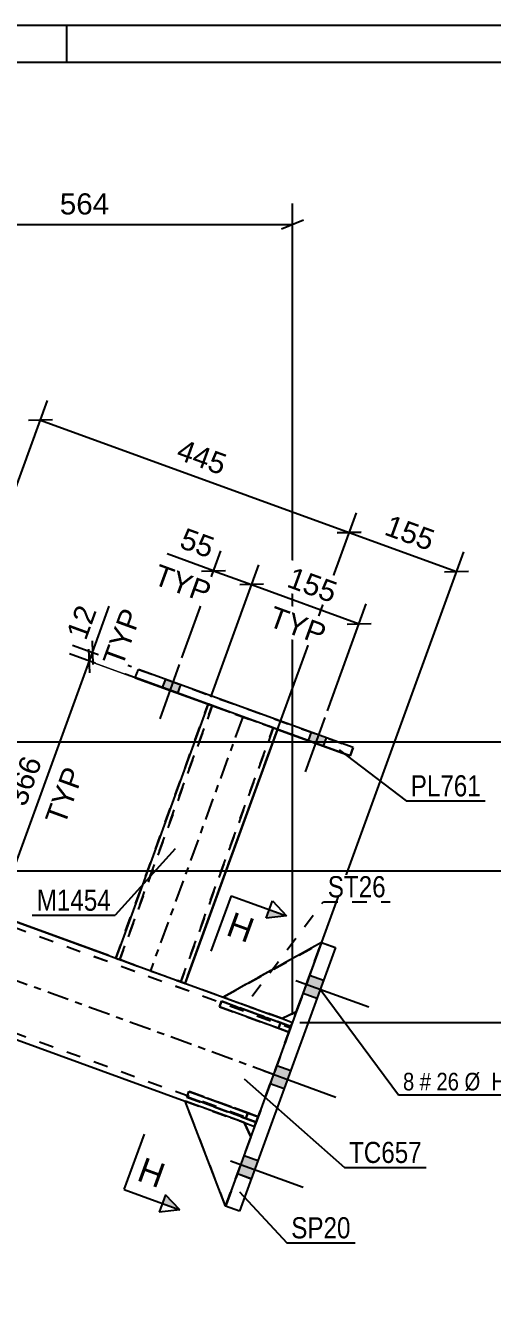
# Model space of a CAD drawing. Header units: millimetres. Extents: x -213 to 628, y -245 to 349.
# Drawn here: x 412.4 to 475.7, y 175.4 to 349.1 of the extents above; entities that cross this region are included whole.
import ezdxf

# ---------------------------------------------------------------- set-up
doc = ezdxf.new("R2010")
doc.units = ezdxf.units.MM
doc.linetypes.add('DXK_LINE_DOT2', pattern=[3.9198, 1.9599, -1.9599])
doc.linetypes.add('DXK_LINE_DOT3', pattern=[5.9187, 2.979, -0.9799, 0.9799, -0.9799])
doc.styles.add('Arial', font='ARIAL.TTF', dxfattribs={"height": 0.2})
doc.styles.add('Arial Narrow', font='ARIALN.TTF', dxfattribs={"height": 0.2})

# ---------------------------------------------------------------- blocks, each defined once
blk = doc.blocks.new('Unknown-284856677-1134')
at = {"color": 5, "linetype": 'Continuous'}
for p, q in [((627.99, 349.07), (-213.01, 349.07)), ((417.99, 344.07), (417.99, 349.07)), ((622.99, 344.07), (-208.01, 344.07))]:
    blk.add_line(p, q, dxfattribs=at)
blk = doc.blocks.new('Bolt-284856677-1887 - 1873')
at = {"linetype": 'Continuous'}
for points in [[(433.41, 259.79), (431.34, 260.54), (430.93, 259.41), (433, 258.66)], [(453.15, 252.6), (451.08, 253.36), (450.67, 252.23), (452.73, 251.48)]]:
    blk.add_hatch(color=1, dxfattribs=at).paths.add_polyline_path(points)
at = {"color": 1, "linetype": 'Continuous'}
for p, q in [((433.23, 262.51), (430.57, 255.18)), ((431.34, 260.54), (430.93, 259.41)), ((433.41, 259.79), (433, 258.66)), ((452.97, 255.33), (450.3, 248)), ((451.08, 253.36), (450.67, 252.23)), ((453.15, 252.6), (452.73, 251.48))]:
    blk.add_line(p, q, dxfattribs=at)
blk = doc.blocks.new('Bolt-284856677-1888 - 1873')
at = {"linetype": 'Continuous'}
for points in [[(433.41, 259.78), (431.34, 260.54), (430.93, 259.41), (433, 258.66)], [(453.15, 252.6), (451.08, 253.35), (450.67, 252.23), (452.73, 251.47)]]:
    blk.add_hatch(color=1, dxfattribs=at).paths.add_polyline_path(points)
at = {"color": 1, "linetype": 'Continuous'}
for p, q in [((433.23, 262.51), (430.57, 255.18)), ((431.34, 260.54), (430.93, 259.41)), ((433.41, 259.78), (433, 258.66)), ((452.97, 255.33), (450.3, 248)), ((451.08, 253.35), (450.67, 252.23)), ((453.15, 252.6), (452.73, 251.47))]:
    blk.add_line(p, q, dxfattribs=at)
blk = doc.blocks.new('Part-284856677-1960 - 1873')
at = {"color": 2, "linetype": 'Continuous'}
for p, q in [((427.27, 260.75), (427.68, 261.87)), ((427.27, 260.74), (427.27, 260.75)), ((456.4, 250.14), (427.27, 260.75)), ((427.27, 260.74), (427.27, 260.75)), ((427.27, 260.74), (437.13, 257.15)), ((456.81, 251.27), (427.68, 261.87)), ((446.53, 253.73), (456.4, 250.14)), ((456.4, 250.14), (456.81, 251.27)), ((456.81, 251.27), (456.4, 250.14)), ((456.4, 250.14), (456.4, 250.14))]:
    blk.add_line(p, q, dxfattribs=at)
at = {"color": 7, "linetype": 'DXK_LINE_DOT2'}
for p, q in [((427.27, 260.75), (427.68, 261.87)), ((427.68, 261.87), (456.81, 251.27)), ((427.68, 261.87), (427.68, 261.87)), ((437.13, 257.15), (446.53, 253.73)), ((456.81, 251.27), (456.81, 251.27))]:
    blk.add_line(p, q, dxfattribs=at)
blk = doc.blocks.new('Part-284856677-2029 - 1873')
at = {"color": 2, "linetype": 'Continuous'}
for p, q in [((452.5, 224.86), (439.51, 189.15)), ((454.38, 224.17), (441.38, 188.46)), ((454.38, 224.17), (441.38, 188.46)), ((452.5, 224.86), (454.38, 224.17)), ((454.38, 224.17), (454.38, 224.17)), ((454.38, 224.17), (454.38, 224.17)), ((441.38, 188.46), (439.51, 189.15)), ((439.51, 189.14), (439.51, 189.15)), ((439.51, 189.14), (439.51, 189.14)), ((441.38, 188.46), (439.51, 189.14)), ((441.38, 188.46), (441.38, 188.46))]:
    blk.add_line(p, q, dxfattribs=at)
at = {"color": 7, "linetype": 'DXK_LINE_DOT2'}
for p, q in [((439.51, 189.14), (452.5, 224.85)), ((452.5, 224.85), (452.5, 224.86)), ((452.5, 224.85), (454.38, 224.17))]:
    blk.add_line(p, q, dxfattribs=at)
blk = doc.blocks.new('Part-284856677-1965 - 1873')
at = {"color": 2, "linetype": 'Continuous'}
for p, q in [((437.14, 257.16), (424.62, 222.76)), ((446.53, 253.74), (434.02, 219.34))]:
    blk.add_line(p, q, dxfattribs=at)
at = {"color": 7, "linetype": 'DXK_LINE_DOT2'}
for p, q in [((424.62, 222.76), (437.14, 257.16)), ((437.14, 257.16), (437.14, 257.16)), ((437.14, 257.16), (437.14, 257.16)), ((437.22, 257.13), (437.14, 257.16)), ((437.14, 257.16), (437.22, 257.13)), ((437.47, 257.04), (437.22, 257.13)), ((437.22, 257.13), (437.47, 257.04)), ((437.83, 256.91), (437.47, 257.04)), ((437.47, 257.04), (437.83, 256.91)), ((437.7, 256.96), (425.18, 222.55)), ((425.18, 222.56), (437.7, 256.95)), ((437.7, 256.95), (437.7, 256.96)), ((437.75, 256.94), (437.7, 256.96)), ((437.7, 256.95), (437.75, 256.94)), ((437.75, 256.94), (437.87, 256.89)), ((437.87, 256.9), (437.75, 256.94)), ((438.27, 256.75), (437.83, 256.91)), ((437.83, 256.91), (438.27, 256.75)), ((438.05, 256.83), (437.87, 256.9)), ((437.87, 256.89), (438.05, 256.83)), ((438.05, 256.83), (438.27, 256.75)), ((438.27, 256.75), (438.05, 256.83)), ((438.27, 256.75), (445.41, 254.15)), ((438.27, 256.75), (445.41, 254.15)), ((438.27, 256.75), (445.41, 254.15)), ((438.27, 256.75), (445.41, 254.15)), ((445.97, 253.95), (433.45, 219.54)), ((433.45, 219.55), (445.97, 253.94)), ((434.02, 219.34), (446.54, 253.74)), ((445.41, 254.15), (445.62, 254.07)), ((445.62, 254.07), (445.41, 254.15)), ((445.41, 254.15), (445.84, 253.99)), ((445.84, 253.99), (445.41, 254.15)), ((445.62, 254.07), (445.81, 254)), ((445.81, 254.01), (445.62, 254.07)), ((445.93, 253.96), (445.81, 254.01)), ((445.81, 254), (445.93, 253.96)), ((445.84, 253.99), (446.21, 253.86)), ((446.21, 253.86), (445.84, 253.99)), ((445.93, 253.96), (445.97, 253.94)), ((445.97, 253.95), (445.93, 253.96)), ((445.97, 253.94), (445.97, 253.95)), ((446.21, 253.86), (446.45, 253.77)), ((446.45, 253.77), (446.21, 253.86)), ((446.45, 253.77), (446.54, 253.74)), ((446.54, 253.74), (446.45, 253.77)), ((446.54, 253.74), (446.53, 253.74)), ((446.54, 253.74), (446.54, 253.74)), ((424.62, 222.75), (424.62, 222.76)), ((424.62, 222.75), (424.62, 222.76)), ((424.62, 222.75), (424.62, 222.75)), ((424.7, 222.72), (424.62, 222.75)), ((424.62, 222.75), (424.7, 222.72)), ((424.95, 222.63), (424.7, 222.72)), ((424.7, 222.72), (424.95, 222.63)), ((425.31, 222.5), (424.95, 222.63)), ((424.95, 222.63), (425.31, 222.5)), ((425.18, 222.55), (425.18, 222.56)), ((425.18, 222.55), (425.18, 222.55)), ((425.18, 222.55), (425.22, 222.53)), ((425.22, 222.53), (425.18, 222.55)), ((425.22, 222.53), (425.34, 222.49)), ((425.34, 222.49), (425.22, 222.53)), ((425.74, 222.34), (425.31, 222.5)), ((425.31, 222.5), (425.74, 222.34)), ((425.34, 222.49), (425.53, 222.42)), ((425.53, 222.42), (425.34, 222.49)), ((425.53, 222.42), (425.74, 222.34)), ((425.74, 222.34), (425.53, 222.42)), ((425.74, 222.34), (432.88, 219.74)), ((425.74, 222.34), (432.88, 219.74)), ((425.74, 222.34), (432.88, 219.74)), ((425.74, 222.34), (432.88, 219.74)), ((432.88, 219.74), (433.1, 219.67)), ((433.1, 219.66), (432.88, 219.74)), ((432.88, 219.74), (433.32, 219.58)), ((433.32, 219.59), (432.88, 219.74)), ((433.1, 219.67), (433.28, 219.6)), ((433.28, 219.6), (433.1, 219.66)), ((433.28, 219.6), (433.41, 219.55)), ((433.41, 219.55), (433.28, 219.6)), ((433.68, 219.45), (433.32, 219.59)), ((433.32, 219.58), (433.68, 219.45)), ((433.41, 219.55), (433.45, 219.54)), ((433.45, 219.54), (433.41, 219.55)), ((433.45, 219.54), (433.45, 219.55)), ((433.45, 219.54), (433.45, 219.54)), ((433.68, 219.45), (433.93, 219.36)), ((433.93, 219.37), (433.68, 219.45)), ((434.01, 219.33), (433.93, 219.37)), ((433.93, 219.36), (434.01, 219.33)), ((434.01, 219.33), (434.02, 219.34)), ((434.01, 219.33), (434.02, 219.34)), ((434.01, 219.33), (434.01, 219.33))]:
    blk.add_line(p, q, dxfattribs=at)
at = {"color": 7, "linetype": 'DXK_LINE_DOT3'}
blk.add_line((441.84, 255.45), (429.31, 221.04), dxfattribs=at)
blk = doc.blocks.new('Part-284856677-2059 - 1873')
at = {"color": 2, "linetype": 'Continuous'}
for p, q in [((392.19, 234.57), (439.17, 217.47)), ((392.19, 218.61), (434.04, 203.37)), ((392.19, 218.6), (434.04, 203.37)), ((447.16, 214.56), (448.57, 214.05)), ((442.03, 200.47), (443.44, 199.95)), ((442.03, 200.46), (443.44, 199.95))]:
    blk.add_line(p, q, dxfattribs=at)
at = {"color": 7, "linetype": 'DXK_LINE_DOT2'}
for p, q in [((392.19, 234.57), (448.57, 214.05)), ((392.19, 234.57), (392.19, 234.57)), ((392.19, 234.57), (392.19, 218.6)), ((392.19, 233.72), (448.3, 213.29)), ((392.19, 233.72), (448.3, 213.3)), ((392.19, 219.46), (443.71, 200.7)), ((392.19, 219.46), (443.71, 200.7)), ((439.17, 217.47), (447.16, 214.56)), ((448.41, 213.61), (448.23, 213.12)), ((448.3, 213.29), (448.41, 213.6)), ((448.41, 213.6), (448.53, 213.93)), ((448.53, 213.93), (448.41, 213.61)), ((448.53, 213.93), (448.57, 214.05)), ((448.57, 214.05), (448.53, 213.93)), ((448.57, 214.05), (448.57, 214.05)), ((448.3, 213.29), (443.73, 200.76)), ((448.23, 213.12), (443.78, 200.88)), ((448.13, 212.83), (443.88, 201.17)), ((448.13, 212.83), (443.88, 201.17)), ((448.13, 212.83), (448.27, 213.24)), ((448.21, 213.07), (448.13, 212.83)), ((448.27, 213.24), (448.21, 213.07)), ((448.27, 213.24), (448.3, 213.3)), ((448.3, 213.29), (448.27, 213.24)), ((448.3, 213.29), (448.3, 213.3)), ((434.04, 203.37), (442.03, 200.47)), ((434.04, 203.37), (442.03, 200.46)), ((443.48, 200.07), (443.44, 199.95)), ((443.44, 199.95), (443.48, 200.06)), ((443.44, 199.95), (443.44, 199.95)), ((443.44, 199.95), (443.44, 199.95)), ((443.6, 200.39), (443.48, 200.07)), ((443.48, 200.06), (443.6, 200.39)), ((443.78, 200.88), (443.6, 200.39)), ((443.6, 200.39), (443.73, 200.76)), ((443.73, 200.76), (443.71, 200.7)), ((443.71, 200.7), (443.73, 200.76)), ((443.71, 200.7), (443.71, 200.7)), ((443.88, 201.17), (443.73, 200.76)), ((443.73, 200.76), (443.79, 200.92)), ((443.79, 200.92), (443.88, 201.17))]:
    blk.add_line(p, q, dxfattribs=at)
at = {"color": 7, "linetype": 'DXK_LINE_DOT3'}
blk.add_line((446, 207), (392.19, 226.59), dxfattribs=at)
blk = doc.blocks.new('Bolt-284856677-2091 - 1873')
at = {"linetype": 'Continuous'}
for points in [[(451.88, 217.31), (452.77, 219.75), (450.89, 220.44), (450.01, 218)], [(451.88, 217.31), (452.77, 219.75), (450.89, 220.44), (450.01, 217.99)], [(451.88, 217.31), (452.77, 219.75), (450.89, 220.43), (450.01, 217.99)], [(447.44, 205.1), (448.33, 207.54), (446.45, 208.22), (445.56, 205.78)], [(447.44, 205.09), (448.33, 207.53), (446.45, 208.22), (445.56, 205.77)], [(442.99, 192.88), (443.88, 195.32), (442, 196.01), (441.11, 193.56)], [(442.99, 192.88), (443.88, 195.32), (442, 196), (441.11, 193.56)], [(442.99, 192.87), (443.88, 195.32), (442, 196), (441.11, 193.56)]]:
    blk.add_hatch(color=1, dxfattribs=at).paths.add_polyline_path(points)
at = {"color": 1, "linetype": 'Continuous'}
for p, q in [((449.04, 219.73), (458.91, 216.14)), ((449.04, 219.73), (458.91, 216.14)), ((449.04, 219.73), (458.91, 216.13)), ((450.89, 220.44), (452.77, 219.75)), ((450.89, 220.44), (452.77, 219.75)), ((450.89, 220.43), (452.77, 219.75)), ((450.01, 218), (451.88, 217.31)), ((450.01, 217.99), (451.88, 217.31)), ((450.01, 217.99), (451.88, 217.31)), ((444.59, 207.51), (454.46, 203.92)), ((444.59, 207.51), (454.46, 203.92)), ((446.45, 208.22), (448.33, 207.54)), ((446.45, 208.22), (448.33, 207.53)), ((445.56, 205.78), (447.44, 205.1)), ((445.56, 205.77), (447.44, 205.09)), ((440.15, 195.3), (450.01, 191.71)), ((440.15, 195.3), (450.01, 191.7)), ((440.15, 195.29), (450.01, 191.7)), ((442, 196.01), (443.88, 195.32)), ((442, 196), (443.88, 195.32)), ((442, 196), (443.88, 195.32)), ((441.11, 193.56), (442.99, 192.88)), ((441.11, 193.56), (442.99, 192.88)), ((441.11, 193.56), (442.99, 192.87))]:
    blk.add_line(p, q, dxfattribs=at)
blk = doc.blocks.new('Part-284856677-2253 - 1873')
at = {"color": 2, "linetype": 'Continuous'}
for p, q in [((434.04, 203.37), (434.04, 203.37)), ((442.03, 200.47), (434.04, 203.37)), ((439.5, 189.15), (434.04, 203.37)), ((442.03, 200.47), (442.03, 200.47)), ((442.92, 198.54), (442.03, 200.47)), ((439.51, 189.15), (439.5, 189.15)), ((439.51, 189.15), (439.51, 189.15)), ((439.51, 189.15), (439.51, 189.15))]:
    blk.add_line(p, q, dxfattribs=at)
at = {"color": 7, "linetype": 'DXK_LINE_DOT2'}
for p, q in [((434.04, 203.37), (442.03, 200.47)), ((439.5, 189.15), (434.04, 203.37)), ((442.03, 200.47), (442.93, 198.54)), ((442.93, 198.54), (439.51, 189.15)), ((439.51, 189.15), (442.93, 198.54)), ((442.93, 198.54), (442.92, 198.54)), ((442.93, 198.54), (442.93, 198.54)), ((439.51, 189.15), (439.5, 189.15)), ((439.5, 189.15), (439.5, 189.15))]:
    blk.add_line(p, q, dxfattribs=at)
blk = doc.blocks.new('Part-284856677-2254 - 1873')
at = {"color": 7, "linetype": 'DXK_LINE_DOT2'}
for p, q in [((434.04, 203.37), (442.03, 200.46)), ((439.51, 189.14), (434.04, 203.37)), ((434.04, 203.37), (434.04, 203.37)), ((442.03, 200.46), (434.04, 203.37)), ((439.5, 189.14), (434.04, 203.37)), ((442.03, 200.46), (442.93, 198.54)), ((442.03, 200.46), (442.03, 200.46)), ((442.93, 198.54), (442.03, 200.46)), ((442.93, 198.54), (439.51, 189.14)), ((439.51, 189.14), (442.93, 198.54)), ((442.93, 198.54), (442.93, 198.54))]:
    blk.add_line(p, q, dxfattribs=at)
at = {"color": 2, "linetype": 'Continuous'}
for q in [(439.5, 189.14), (439.51, 189.14), (439.51, 189.14)]:
    blk.add_line((439.51, 189.14), q, dxfattribs=at)
blk = doc.blocks.new('Part-284856677-2255 - 1873')
at = {"color": 2, "linetype": 'Continuous'}
for p, q in [((452.5, 224.85), (439.17, 217.47)), ((439.17, 217.47), (447.16, 214.56)), ((439.17, 217.47), (439.17, 217.47)), ((449.08, 215.46), (447.16, 214.56)), ((447.16, 214.56), (447.16, 214.56))]:
    blk.add_line(p, q, dxfattribs=at)
at = {"color": 7, "linetype": 'DXK_LINE_DOT2'}
for p, q in [((439.17, 217.47), (452.5, 224.85)), ((449.08, 215.46), (452.5, 224.85)), ((452.5, 224.85), (449.08, 215.46)), ((452.5, 224.85), (452.5, 224.85)), ((452.5, 224.85), (452.5, 224.85)), ((447.16, 214.56), (439.17, 217.47)), ((449.08, 215.46), (447.16, 214.56)), ((449.08, 215.46), (449.08, 215.46)), ((449.08, 215.46), (449.08, 215.46))]:
    blk.add_line(p, q, dxfattribs=at)
blk = doc.blocks.new('Part-284856677-2256 - 1873')
at = {"color": 7, "linetype": 'DXK_LINE_DOT2'}
for p, q in [((452.5, 224.85), (439.17, 217.47)), ((439.17, 217.47), (452.5, 224.85)), ((449.08, 215.46), (452.5, 224.85)), ((452.5, 224.85), (449.08, 215.45)), ((452.5, 224.85), (452.5, 224.85)), ((439.17, 217.47), (447.16, 214.56)), ((439.17, 217.47), (439.17, 217.47)), ((447.16, 214.56), (439.17, 217.47)), ((449.08, 215.45), (447.16, 214.56)), ((449.08, 215.46), (449.08, 215.45)), ((449.08, 215.46), (449.08, 215.45)), ((447.16, 214.56), (447.16, 214.56)), ((447.16, 214.56), (447.16, 214.56))]:
    blk.add_line(p, q, dxfattribs=at)
at = {"color": 2, "linetype": 'Continuous'}
blk.add_line((449.08, 215.45), (447.16, 214.56), dxfattribs=at)
blk = doc.blocks.new('Part-284856677-2257 - 1873')
at = {"color": 2, "linetype": 'Continuous'}
for p, q in [((434.52, 204.69), (434.25, 203.94)), ((443.64, 200.52), (434.25, 203.94)), ((434.52, 204.69), (443.92, 201.27)), ((442.23, 201.03), (443.64, 200.52)), ((443.92, 201.27), (443.64, 200.52))]:
    blk.add_line(p, q, dxfattribs=at)
at = {"color": 7, "linetype": 'DXK_LINE_DOT2'}
for p, q in [((434.25, 203.94), (442.23, 201.03)), ((442.51, 201.78), (434.52, 204.69)), ((442.51, 201.78), (442.23, 201.03)), ((443.92, 201.27), (442.51, 201.78)), ((443.92, 201.27), (443.64, 200.52)), ((443.64, 200.52), (443.64, 200.52)), ((443.64, 200.52), (443.64, 200.52)), ((443.92, 201.27), (443.92, 201.27))]:
    blk.add_line(p, q, dxfattribs=at)
blk = doc.blocks.new('Part-284856677-2258 - 1873')
at = {"color": 2, "linetype": 'Continuous'}
for p, q in [((438.97, 216.9), (438.69, 216.15)), ((448.09, 212.73), (438.69, 216.15)), ((438.97, 216.9), (448.36, 213.49)), ((446.68, 213.25), (448.09, 212.73)), ((448.36, 213.49), (448.09, 212.73))]:
    blk.add_line(p, q, dxfattribs=at)
at = {"color": 7, "linetype": 'DXK_LINE_DOT2'}
for p, q in [((438.69, 216.15), (446.68, 213.25)), ((446.95, 214), (438.97, 216.9)), ((446.95, 214), (446.68, 213.25)), ((448.36, 213.48), (446.95, 214)), ((448.36, 213.48), (448.09, 212.73)), ((448.09, 212.73), (448.09, 212.73)), ((448.09, 212.73), (448.09, 212.73)), ((448.36, 213.49), (448.36, 213.48))]:
    blk.add_line(p, q, dxfattribs=at)
blk = doc.blocks.new('Part-284856677-2259 - 1873')
at = {"color": 7, "linetype": 'DXK_LINE_DOT2'}
for p, q in [((434.25, 203.93), (434.52, 204.69)), ((442.23, 201.03), (434.25, 203.93)), ((434.25, 203.93), (443.64, 200.51)), ((434.52, 204.69), (442.51, 201.78)), ((443.92, 201.26), (434.52, 204.69)), ((442.23, 201.03), (442.51, 201.78)), ((442.51, 201.78), (443.92, 201.26)), ((443.64, 200.51), (442.23, 201.03)), ((443.64, 200.51), (443.92, 201.26)), ((443.64, 200.51), (443.92, 201.26)), ((443.64, 200.51), (443.64, 200.51)), ((443.92, 201.26), (443.92, 201.26))]:
    blk.add_line(p, q, dxfattribs=at)
blk = doc.blocks.new('Part-284856677-2260 - 1873')
at = {"color": 7, "linetype": 'DXK_LINE_DOT2'}
for p, q in [((438.69, 216.15), (438.97, 216.9)), ((446.68, 213.24), (438.69, 216.15)), ((438.69, 216.15), (448.09, 212.73)), ((438.97, 216.9), (446.95, 213.99)), ((448.36, 213.48), (438.97, 216.9)), ((446.68, 213.24), (446.95, 213.99)), ((446.95, 213.99), (448.36, 213.48)), ((448.09, 212.73), (446.68, 213.24)), ((448.09, 212.73), (448.36, 213.48)), ((448.09, 212.73), (448.36, 213.48)), ((448.09, 212.73), (448.09, 212.73)), ((448.36, 213.48), (448.36, 213.48))]:
    blk.add_line(p, q, dxfattribs=at)
blk = doc.blocks.new('StraightDimension-284856677-2648 - 1873')
at = {"color": 7, "linetype": 'Continuous'}
for p, q in [((436.2, 257.49), (418.36, 263.98)), ((421.09, 261.39), (420.99, 264.62)), ((408.52, 228.62), (421.04, 263.01)), ((423.68, 223.11), (405.84, 229.6)), ((408.47, 230.24), (408.57, 227.01))]:
    blk.add_line(p, q, dxfattribs=at)
at = {"color": 0}
blk.add_wipeout([(415.42, 249.77), (411.47, 251.21), (408.78, 243.81), (412.73, 242.38)], dxfattribs=at)
at = {"color": 0, "linetype": 'Continuous'}
blk.add_wipeout([(421.11, 248.29), (417.16, 249.73), (414.09, 241.29), (418.04, 239.86)], dxfattribs=at)
at = {"color": 3, "style": 'Arial'}
blk.add_text('366', height=2.865, rotation=69.9983, dxfattribs=at).set_placement((412.37, 243.14))
at = {"color": 3, "linetype": 'Continuous', "style": 'Arial'}
blk.add_text('TYP', height=2.865, rotation=69.9983, dxfattribs=at).set_placement((417.68, 240.62))
blk = doc.blocks.new('StraightDimension-284856677-2571 - 1873')
at = {"color": 7, "linetype": 'Continuous'}
for p, q in [((485.97, 212.55), (484.77, 215.55)), ((449.57, 214.05), (497.79, 214.05)), ((485.37, 106.88), (485.37, 214.05)), ((484.77, 108.38), (485.97, 105.38)), ((393.19, 106.88), (497.79, 106.88))]:
    blk.add_line(p, q, dxfattribs=at)
at = {"color": 0, "linetype": 'Continuous'}
blk.add_wipeout([(498.39, 214.65), (498.39, 218.85), (486.07, 218.85), (486.07, 214.65)], dxfattribs=at)
at = {"color": 0}
blk.add_wipeout([(484.62, 165.51), (480.42, 165.51), (480.42, 155.42), (484.62, 155.42)], dxfattribs=at)
at = {"color": 3, "linetype": 'Continuous', "style": 'Arial'}
blk.add_text('18707', height=2.865, dxfattribs=at).set_placement((486.67, 215.25))
at = {"color": 3, "style": 'Arial'}
blk.add_text('3120', height=2.865, rotation=90.0002, dxfattribs=at).set_placement((484.02, 156.02))
blk = doc.blocks.new('StraightDimension-284856677-2583 - 1873')
at = {"color": 7, "linetype": 'Continuous'}
for p, q in [((393.19, 234.57), (497.79, 234.57)), ((485.97, 233.07), (484.77, 236.07)), ((485.37, 214.05), (485.37, 234.57)), ((484.77, 215.55), (485.97, 212.55)), ((449.57, 214.05), (497.79, 214.05))]:
    blk.add_line(p, q, dxfattribs=at)
at = {"color": 0, "linetype": 'Continuous'}
blk.add_wipeout([(498.39, 235.17), (498.39, 239.37), (486.07, 239.37), (486.07, 235.17)], dxfattribs=at)
at = {"color": 0}
blk.add_wipeout([(484.62, 228.24), (480.42, 228.24), (480.42, 220.37), (484.62, 220.37)], dxfattribs=at)
at = {"color": 3, "linetype": 'Continuous', "style": 'Arial'}
blk.add_text('18912', height=2.865, dxfattribs=at).set_placement((486.67, 235.77))
at = {"color": 3, "style": 'Arial'}
blk.add_text('205', height=2.865, rotation=90.0002, dxfattribs=at).set_placement((484.02, 220.97))
blk = doc.blocks.new('StraightDimension-284856677-2589 - 1873')
at = {"color": 7, "linetype": 'Continuous'}
for p, q in [((485.97, 250.55), (484.77, 253.55)), ((393.19, 252.05), (497.79, 252.05)), ((485.37, 234.57), (485.37, 252.05)), ((393.19, 234.57), (497.79, 234.57)), ((484.77, 236.07), (485.97, 233.07))]:
    blk.add_line(p, q, dxfattribs=at)
at = {"color": 0, "linetype": 'Continuous'}
blk.add_wipeout([(498.39, 252.65), (498.39, 256.85), (486.07, 256.85), (486.07, 252.65)], dxfattribs=at)
at = {"color": 0}
blk.add_wipeout([(484.62, 247.24), (480.42, 247.24), (480.42, 239.37), (484.62, 239.37)], dxfattribs=at)
at = {"color": 3, "linetype": 'Continuous', "style": 'Arial'}
blk.add_text('19087', height=2.865, dxfattribs=at).set_placement((486.67, 253.25))
at = {"color": 3, "style": 'Arial'}
blk.add_text('175', height=2.865, rotation=90.0002, dxfattribs=at).set_placement((484.02, 239.97))
blk = doc.blocks.new('StraightDimension-284856677-2615 - 1873')
at = {"color": 7, "linetype": 'Continuous'}
for p, q in [((392.19, 253.05), (392.19, 324.99)), ((448.57, 215.05), (448.57, 324.99)), ((393.69, 322.74), (390.69, 321.54)), ((392.19, 322.14), (448.57, 322.14)), ((447.07, 321.54), (450.07, 322.74))]:
    blk.add_line(p, q, dxfattribs=at)
at = {"color": 0}
blk.add_wipeout([(424.31, 322.89), (424.31, 327.09), (416.44, 327.09), (416.44, 322.89)], dxfattribs=at)
at = {"color": 3, "style": 'Arial'}
blk.add_text('564', height=2.865, dxfattribs=at).set_placement((417.04, 323.49))
blk = doc.blocks.new('StraightDimension-284856677-2676 - 1873')
at = {"color": 7, "linetype": 'Continuous'}
for p, q in [((421.4, 265.75), (421.5, 262.52)), ((436.2, 257.49), (418.36, 263.98)), ((426.74, 262.21), (418.77, 265.11)), ((421.09, 261.39), (420.99, 264.62)), ((421.04, 263.01), (421.45, 264.14))]:
    blk.add_line(p, q, dxfattribs=at)
at = {"color": 0}
blk.add_wipeout([(422.85, 270.2), (418.91, 271.63), (416.98, 266.33), (420.92, 264.89)], dxfattribs=at)
at = {"color": 7, "linetype": 'Continuous'}
blk.add_line((421.45, 264.14), (423.74, 270.43), dxfattribs=at)
at = {"color": 0, "linetype": 'Continuous'}
blk.add_wipeout([(428.92, 269.76), (424.97, 271.2), (421.9, 262.76), (425.85, 261.32)], dxfattribs=at)
at = {"color": 7, "linetype": 'Continuous'}
blk.add_line((421.45, 264.14), (423.74, 270.43), dxfattribs=at)
at = {"color": 3, "style": 'Arial'}
blk.add_text('12', height=2.865, rotation=69.9983, dxfattribs=at).set_placement((420.56, 265.66))
at = {"color": 3, "linetype": 'Continuous', "style": 'Arial'}
blk.add_text('TYP', height=2.865, rotation=69.9983, dxfattribs=at).set_placement((425.49, 262.09))
blk = doc.blocks.new('StraightDimension-284856677-2700 - 1873')
at = {"color": 7, "linetype": 'Continuous'}
for p, q in [((392.53, 235.51), (415.39, 298.31)), ((416.03, 295.69), (412.8, 295.58)), ((414.41, 295.64), (456.24, 280.41)), ((434.36, 220.28), (457.22, 283.09)), ((454.63, 280.36), (457.86, 280.46))]:
    blk.add_line(p, q, dxfattribs=at)
at = {"color": 0}
blk.add_wipeout([(439.28, 287.38), (440.72, 291.33), (433.32, 294.02), (431.89, 290.07)], dxfattribs=at)
at = {"color": 3, "style": 'Arial'}
blk.add_text('445', height=2.865, rotation=-20.002, dxfattribs=at).set_placement((432.66, 290.43))
blk = doc.blocks.new('StraightDimension-284856677-2711 - 1873')
at = {"color": 7, "linetype": 'Continuous'}
for p, q in [((434.36, 220.28), (457.22, 283.09)), ((457.86, 280.46), (454.63, 280.36)), ((456.24, 280.41), (470.8, 275.11)), ((448.91, 214.99), (471.77, 277.79)), ((469.18, 275.06), (472.41, 275.16))]:
    blk.add_line(p, q, dxfattribs=at)
at = {"color": 0}
blk.add_wipeout([(467.47, 277.12), (468.91, 281.07), (461.51, 283.76), (460.08, 279.81)], dxfattribs=at)
at = {"color": 3, "style": 'Arial'}
blk.add_text('155', height=2.865, rotation=-20.002, dxfattribs=at).set_placement((460.85, 280.17))
blk = doc.blocks.new('StraightDimension-284856677-2722 - 1873')
at = {"color": 7, "linetype": 'Continuous'}
for p, q in [((433.58, 263.45), (438.84, 277.91)), ((436.25, 275.18), (439.48, 275.28)), ((437.48, 258.09), (444.01, 276.03)), ((437.87, 275.23), (443.03, 273.35)), ((444.65, 273.4), (441.42, 273.3))]:
    blk.add_line(p, q, dxfattribs=at)
at = {"color": 0}
blk.add_wipeout([(437.63, 276.12), (439.07, 280.06), (433.76, 281.99), (432.32, 278.05)], dxfattribs=at)
at = {"color": 7, "linetype": 'Continuous'}
blk.add_line((437.87, 275.23), (431.57, 277.52), dxfattribs=at)
at = {"color": 0, "linetype": 'Continuous'}
blk.add_wipeout([(437.19, 270.05), (438.63, 274), (430.2, 277.07), (428.76, 273.12)], dxfattribs=at)
at = {"color": 7, "linetype": 'Continuous'}
blk.add_line((437.87, 275.23), (431.57, 277.52), dxfattribs=at)
at = {"color": 3, "style": 'Arial'}
blk.add_text('55', height=2.865, rotation=-20.002, dxfattribs=at).set_placement((433.09, 278.41))
at = {"color": 3, "linetype": 'Continuous', "style": 'Arial'}
blk.add_text('TYP', height=2.865, rotation=-20.002, dxfattribs=at).set_placement((429.53, 273.48))
blk = doc.blocks.new('StraightDimension-284856677-2733 - 1873')
at = {"color": 7, "linetype": 'Continuous'}
for p, q in [((437.48, 258.09), (444.01, 276.03)), ((444.65, 273.4), (441.42, 273.3)), ((443.03, 273.35), (457.6, 268.05)), ((453.31, 256.27), (458.57, 270.73)), ((455.99, 268), (459.21, 268.1))]:
    blk.add_line(p, q, dxfattribs=at)
at = {"color": 0}
blk.add_wipeout([(454.27, 270.06), (455.71, 274.01), (448.31, 276.7), (446.87, 272.75)], dxfattribs=at)
at = {"color": 0, "linetype": 'Continuous'}
blk.add_wipeout([(452.79, 264.37), (454.22, 268.32), (445.79, 271.39), (444.35, 267.44)], dxfattribs=at)
at = {"color": 3, "style": 'Arial'}
blk.add_text('155', height=2.865, rotation=-20.002, dxfattribs=at).set_placement((447.64, 273.11))
at = {"color": 3, "linetype": 'Continuous', "style": 'Arial'}
blk.add_text('TYP', height=2.865, rotation=-20.002, dxfattribs=at).set_placement((445.12, 267.8))
blk = doc.blocks.new('Mark-284856677-6402 - 1873')
at = {"color": 0}
blk.add_wipeout([(465.06, 204.83), (465.06, 207.33), (463.54, 207.33), (463.54, 204.83)], dxfattribs=at)
blk.add_wipeout([(465.06, 204.83), (465.06, 207.33), (463.54, 207.33), (463.54, 204.83)], dxfattribs=at)
at = {"color": 7, "linetype": 'Continuous'}
blk.add_line((452.33, 218.53), (462.94, 204.23), dxfattribs=at)
at = {"color": 96, "style": 'Arial Narrow'}
blk.add_text('8', height=2.39, dxfattribs=at).set_placement((463.54, 204.83))
at = {"color": 0}
blk.add_wipeout([(467.33, 204.83), (467.33, 207.33), (465.81, 207.33), (465.81, 204.83)], dxfattribs=at)
blk.add_wipeout([(467.33, 204.83), (467.33, 207.33), (465.81, 207.33), (465.81, 204.83)], dxfattribs=at)
blk.add_wipeout([(471.13, 204.83), (471.13, 207.33), (468.08, 207.33), (468.08, 204.83)], dxfattribs=at)
blk.add_wipeout([(471.13, 204.83), (471.13, 207.33), (468.08, 207.33), (468.08, 204.83)], dxfattribs=at)
at = {"color": 96, "style": 'Arial Narrow'}
for s, height, p in [('#', 2.39, (465.81, 204.83)), ('26', 2.386, (468.08, 204.83))]:
    blk.add_text(s, height=height, dxfattribs=at).set_placement(p)
at = {"color": 0}
blk.add_wipeout([(484.82, 204.83), (484.82, 207.33), (471.88, 207.33), (471.88, 204.83)], dxfattribs=at)
blk.add_wipeout([(484.82, 204.83), (484.82, 207.33), (471.88, 207.33), (471.88, 204.83)], dxfattribs=at)
at = {"color": 7, "linetype": 'Continuous'}
blk.add_line((462.94, 204.23), (485.42, 204.23), dxfattribs=at)
at = {"color": 96, "style": 'Arial Narrow'}
blk.add_text('Ø  HOLES', height=2.386, dxfattribs=at).set_placement((471.88, 204.83))
blk = doc.blocks.new('Mark-284856677-1956 - 1873')
at = {"color": 0}
blk.add_wipeout([(474.09, 244.66), (474.09, 247.66), (464.59, 247.66), (464.59, 244.66)], dxfattribs=at)
blk.add_wipeout([(474.09, 244.66), (474.09, 247.66), (464.59, 247.66), (464.59, 244.66)], dxfattribs=at)
at = {"color": 30, "linetype": 'Continuous'}
for p, q in [((454.91, 250.98), (463.99, 244.06)), ((463.99, 244.06), (474.69, 244.06))]:
    blk.add_line(p, q, dxfattribs=at)
at = {"color": 3, "style": 'Arial Narrow'}
blk.add_text('PL761', height=2.863, dxfattribs=at).set_placement((464.59, 244.66))
blk = doc.blocks.new('Mark-284856677-2025 - 1873')
at = {"color": 0}
blk.add_wipeout([(456.44, 184.79), (456.44, 187.79), (448.4, 187.79), (448.4, 184.79)], dxfattribs=at)
blk.add_wipeout([(456.44, 184.79), (456.44, 187.79), (448.4, 187.79), (448.4, 184.79)], dxfattribs=at)
at = {"color": 30, "linetype": 'Continuous'}
for p, q in [((441.39, 191.11), (447.8, 184.19)), ((447.8, 184.19), (457.04, 184.19))]:
    blk.add_line(p, q, dxfattribs=at)
at = {"color": 3, "style": 'Arial Narrow'}
blk.add_text('SP20', height=2.863, dxfattribs=at).set_placement((448.4, 184.79))
blk = doc.blocks.new('Mark-284856677-1961 - 1873')
at = {"color": 0}
blk.add_wipeout([(423.96, 229.17), (423.96, 232.17), (413.91, 232.17), (413.91, 229.17)], dxfattribs=at)
blk.add_wipeout([(423.96, 229.17), (423.96, 232.17), (413.91, 232.17), (413.91, 229.17)], dxfattribs=at)
at = {"color": 30, "linetype": 'Continuous'}
for p in [(432.65, 237.57), (413.31, 228.57)]:
    blk.add_line(p, (424.56, 228.57), dxfattribs=at)
at = {"color": 3, "style": 'Arial Narrow'}
blk.add_text('M1454', height=2.863, dxfattribs=at).set_placement((413.91, 229.17))
blk = doc.blocks.new('Mark-284856677-2055 - 1873')
at = {"color": 0}
blk.add_wipeout([(466.09, 195), (466.09, 198), (456.23, 198), (456.23, 195)], dxfattribs=at)
blk.add_wipeout([(466.09, 195), (466.09, 198), (456.23, 198), (456.23, 195)], dxfattribs=at)
at = {"color": 30, "linetype": 'Continuous'}
for p, q in [((442.03, 206.41), (455.63, 194.4)), ((455.63, 194.4), (466.69, 194.4))]:
    blk.add_line(p, q, dxfattribs=at)
at = {"color": 3, "style": 'Arial Narrow'}
blk.add_text('TC657', height=2.863, dxfattribs=at).set_placement((456.23, 195))
blk = doc.blocks.new('SectionMark-284856677-2795 - 1873')
at = {"linetype": 'Continuous'}
blk.add_hatch(color=6, dxfattribs=at).paths.add_polyline_path([(444.99, 228.15), (445.42, 229.32), (447.77, 228.47)])
at = {"color": 6, "linetype": 'Continuous'}
for p, q in [((444.99, 228.15), (445.84, 230.5)), ((445.84, 230.5), (447.77, 228.47)), ((447.77, 228.47), (444.99, 228.15)), ((433.29, 188.67), (430.51, 188.35))]:
    blk.add_line(p, q, dxfattribs=at)
at = {"color": 0, "linetype": 'Continuous'}
for points in [[(442.56, 224.77), (443.76, 228.06), (440.59, 229.21), (439.39, 225.93)], [(430.48, 191.55), (431.67, 194.84), (428.5, 195.99), (427.31, 192.71)]]:
    blk.add_wipeout(points, dxfattribs=at)
at = {"linetype": 'Continuous'}
blk.add_hatch(color=6, dxfattribs=at).paths.add_polyline_path([(430.94, 189.52), (431.37, 190.7), (433.29, 188.67)])
at = {"color": 6, "linetype": 'Continuous'}
for p, q in [((440.25, 231.2), (437.51, 223.68)), ((440.25, 231.2), (447.77, 228.47)), ((425.77, 191.4), (428.51, 198.92)), ((425.77, 191.4), (433.29, 188.67)), ((431.37, 190.7), (430.51, 188.35)), ((433.29, 188.67), (431.37, 190.7))]:
    blk.add_line(p, q, dxfattribs=at)
at = {"color": 3, "linetype": 'Continuous', "style": 'Arial'}
for p in [(439.39, 225.93), (427.31, 192.71)]:
    blk.add_text('H', height=3.34, rotation=-19.9905, dxfattribs=at).set_placement(p)
blk = doc.blocks.new('Mark-284856677-6398 - 1873')
at = {"color": 0}
blk.add_wipeout([(461.2, 230.99), (461.2, 233.99), (453.35, 233.99), (453.35, 230.99)], dxfattribs=at)
blk.add_wipeout([(461.2, 230.99), (461.2, 233.99), (453.35, 233.99), (453.35, 230.99)], dxfattribs=at)
at = {"color": 30, "linetype": 'DXK_LINE_DOT2'}
for p, q in [((443.12, 217.61), (452.75, 230.39)), ((452.75, 230.39), (461.8, 230.39))]:
    blk.add_line(p, q, dxfattribs=at)
at = {"color": 3, "style": 'Arial Narrow'}
blk.add_text('ST26', height=2.863, dxfattribs=at).set_placement((453.35, 230.99))

msp = doc.modelspace()

# ---------------------------------------------------------------- block references
for name in ['Unknown-284856677-1134', 'Bolt-284856677-1887 - 1873', 'Bolt-284856677-1888 - 1873', 'Part-284856677-1960 - 1873', 'Part-284856677-1965 - 1873', 'Part-284856677-2059 - 1873', 'Part-284856677-2255 - 1873', 'Part-284856677-2256 - 1873', 'Part-284856677-2029 - 1873', 'Bolt-284856677-2091 - 1873', 'Part-284856677-2258 - 1873', 'Part-284856677-2260 - 1873', 'Part-284856677-2253 - 1873', 'Part-284856677-2254 - 1873', 'Part-284856677-2257 - 1873', 'Part-284856677-2259 - 1873']:
    msp.add_blockref(name, (0, 0))

# ---------------------------------------------------------------- next in the draw order: block references
for name in ['StraightDimension-284856677-2648 - 1873', 'StraightDimension-284856677-2571 - 1873']:
    msp.add_blockref(name, (0, 0))

# ---------------------------------------------------------------- next in the draw order: block references
for name in ['StraightDimension-284856677-2583 - 1873', 'Mark-284856677-2025 - 1873']:
    msp.add_blockref(name, (0, 0))

# ---------------------------------------------------------------- next in the draw order: block references
msp.add_blockref('StraightDimension-284856677-2589 - 1873', (0, 0))

# ---------------------------------------------------------------- next in the draw order: block references
msp.add_blockref('StraightDimension-284856677-2615 - 1873', (0, 0))

# ---------------------------------------------------------------- next in the draw order: block references
msp.add_blockref('StraightDimension-284856677-2676 - 1873', (0, 0))

# ---------------------------------------------------------------- next in the draw order: block references
msp.add_blockref('StraightDimension-284856677-2700 - 1873', (0, 0))

# ---------------------------------------------------------------- next in the draw order: block references
for name in ['StraightDimension-284856677-2711 - 1873', 'Mark-284856677-1961 - 1873']:
    msp.add_blockref(name, (0, 0))

# ---------------------------------------------------------------- next in the draw order: block references
for name in ['StraightDimension-284856677-2722 - 1873', 'Mark-284856677-1956 - 1873', 'Mark-284856677-6402 - 1873']:
    msp.add_blockref(name, (0, 0))

# ---------------------------------------------------------------- next in the draw order: block references
for name in ['StraightDimension-284856677-2733 - 1873', 'Mark-284856677-2055 - 1873']:
    msp.add_blockref(name, (0, 0))

# ---------------------------------------------------------------- next in the draw order: block references
msp.add_blockref('SectionMark-284856677-2795 - 1873', (0, 0))

# ---------------------------------------------------------------- next in the draw order: block references
msp.add_blockref('Mark-284856677-6398 - 1873', (0, 0))

doc.saveas('drawing.dxf')
